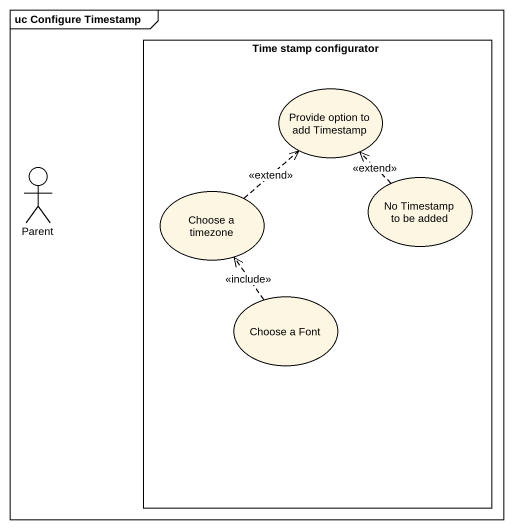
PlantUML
@startuml
mainframe uc Configure Timestamp
rectangle "Time stamp configurator" as Time_stamp_configurator {
  usecase "Provide option to add Timestamp" as Provide_option_to_add
  usecase "Choose a timezone" as Choose_a_timezone
  usecase "No Timestamp to be added" as No_Timestamp_to_be_added
  usecase "Choose a Font" as Choose_a_Font
}
actor Parent
Choose_a_timezone .up.> Provide_option_to_add : <<extend>>
No_Timestamp_to_be_added .up.> Provide_option_to_add : <<extend>>
Choose_a_Font .up.> Choose_a_timezone : <<include>>
@enduml
